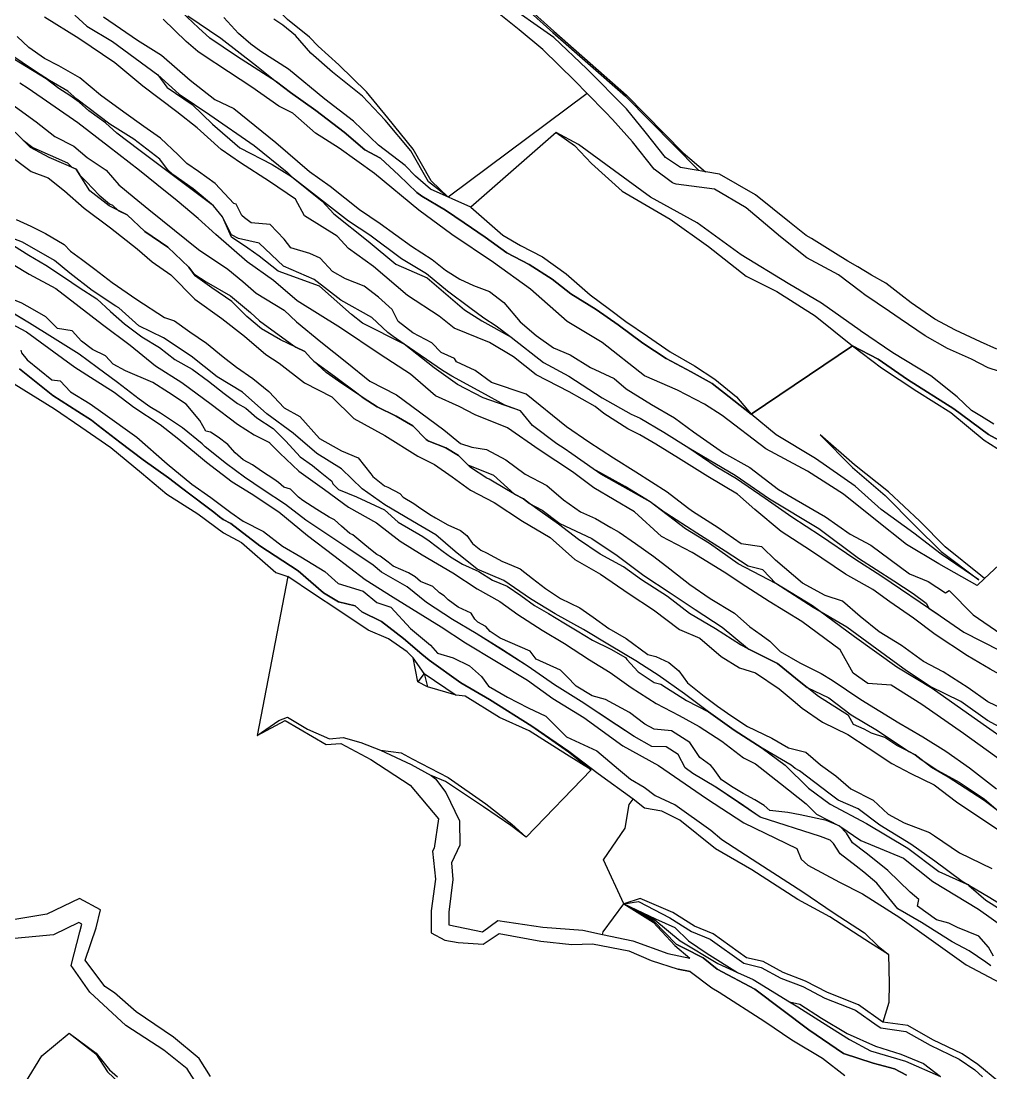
# Model space of a CAD drawing. Extents: x 102606 to 105048, y 81391 to 83586.
# Drawn here: x 103964.3 to 104282.7, y 82025.3 to 82370.6 of the extents above; entities that cross this region are included whole.
import ezdxf

# ---------------------------------------------------------------- set-up
doc = ezdxf.new("R2010")
doc.units = 0

msp = doc.modelspace()

# ---------------------------------------------------------------- linework, layer by layer
at = {"layer": 'BLG$290$FAKT', "color": 32}
for points in [[(103963.839376, 82256.435682, 0), (103974.756712, 82247.648297, 0), (103982.909743, 82242.471372, 0), (103987.459164, 82239.582629, 0), (103989.683358, 82237.867842, 0), (103996.780562, 82232.396111, 0), (104004.367531, 82226.546785, 0), (104012.685278, 82220.639828, 0), (104017.407638, 82217.026412, 0), (104027.569347, 82209.341425, 0), (104029.516894, 82207.873705, 0), (104030.655538, 82207.015594, 0), (104033.209806, 82205.668131, 0), (104042.746286, 82198.347678, 0), (104055.298295, 82190.173714, 0), (104063.649273, 82182.941888, 0), (104068.531135, 82179.955406, 0), (104073.992103, 82178.634905, 0), (104076.218475, 82176.713501, 0), (104082.681149, 82173.445006, 0), (104089.828166, 82167.885775, 0), (104095.879521, 82162.733538, 0), (104098.349997, 82160.800823, 0), (104108.699515, 82153.406662, 0), (104118.126279, 82147.918411, 0), (104131.965991, 82139.145299, 0), (104143.994869, 82130.759675, 0), (104151.488114, 82124.757173, 0), (104130.095483, 82102.69, 0), (104125.10703, 82106.467977, 0), (104116.151331, 82112.619479, 0), (104103.649323, 82120.945291, 0), (104098.980694, 82122.917126, 0), (104100.326726, 82121.860003, 0), (104103.78304, 82117.365353, 0), (104108.298568, 82108.065883, 0), (104108.318444, 82100.02561, 0), (104105.575818, 82094.23326, 0), (104106.079877, 82088.835449, 0), (104104.729201, 82078.074412, 0), (104104.747451, 82073.898506, 0), (104115.854829, 82071.599644, 0), (104120.871789, 82075.360075, 0), (104135.656455, 82073.157253, 0), (104148.693604, 82072.115079, 0), (104155.190519, 82070.764808, 0), (104155.180176, 82070.766958, 0), (104155.436, 82071.619, 0), (104162.217, 82080.807, 0), (104172.084793, 82075.060858, 0), (104179.382373, 82067.547121, 0), (104181.984, 82066.228, 0), (104188.201, 82063.06, 0), (104192.827, 82059.392, 0), (104205.17, 82052.737, 0), (104222.913, 82039.432, 0), (104234.274, 82031.703, 0), (104244.067, 82028.519, 0), (104245.696, 82028.041, 0), (104251.025, 82026.585, 0), (104255.043, 82024.519, 0)], [(103962.068705, 82251.520762, 0), (103975.262545, 82243.359046, 0), (103983.889925, 82237.375479, 0), (103993.737957, 82230.577528, 0), (104003.912168, 82222.28126, 0), (104012.125098, 82215.316943, 0), (104022.360237, 82208.865505, 0), (104030.825442, 82202.644772, 0), (104036.655741, 82199.393415, 0), (104047.919318, 82189.610383, 0), (104051.939141, 82188.232026, 0), (104041.83, 82136.04, 0), (104051.076025, 82141.023706, 0), (104051.076025, 82141.023706, 0), (104064.462477, 82133.101375, 0), (104069.277698, 82133.477311, 0), (104079.185268, 82128.165137, 0), (104092.105979, 82119.790622, 0), (104101.371161, 82108.715369, 0), (104099.917388, 82099.088161, 0), (104099.37743, 82098.12714, 0), (104100.371682, 82088.91035, 0), (104098.968669, 82078.479256, 0), (104098.921216, 82071.318584, 0), (104103.427518, 82068.92107, 0), (104107.856475, 82068.071729, 0), (104116.031536, 82067.563635, 0), (104121.271523, 82071.046971, 0), (104134.932533, 82068.534239, 0), (104145.162971, 82067.488703, 0), (104151.923311, 82067.654822, 0), (104163.833085, 82065.420285, 0), (104171.131139, 82062.251529, 0), (104180.064546, 82059.382834, 0), (104183.934764, 82058.596941, 0), (104180.064546, 82059.382834, 0), (104183.934764, 82058.596941, 0), (104191.074275, 82053.259258, 0), (104193.489324, 82051.824589, 0), (104208.48288, 82042.13457, 0), (104217.319689, 82036.182838, 0), (104227.426692, 82030.130741, 0), (104234.725514, 82024.463733, 0)], [(104151.488114, 82124.757173, 0), (104143.394056, 82129.803468, 0), (104131.120588, 82137.575318, 0), (104121.347158, 82141.980016, 0), (104110.072713, 82148.940791, 0), (104107.172446, 82149.342171, 0), (104097.772816, 82152.00375, 0), (104094.52883, 82153.708365, 0), (104093.035618, 82161.536818, 0), (104091.033435, 82163.501364, 0), (104084.89203, 82167.842336, 0), (104078.250492, 82170.698989, 0), (104068.275327, 82177.357251, 0), (104060.378029, 82182.565035, 0), (104051.939141, 82188.232026, 0)], [(104096.61, 82156.38, 0), (104093.035618, 82161.536818, 0)], [(104096.61, 82156.38, 0), (104094.52883, 82153.708365, 0)], [(104096.61, 82156.38, 0), (104107.172446, 82149.342171, 0)], [(104096.61, 82156.38, 0), (104097.772816, 82152.00375, 0)], [(104041.83, 82136.04, 0), (104048.98, 82141.02, 0), (104051.77, 82142.129, 0), (104058.39, 82138.14, 0), (104065.589, 82135, 0), (104070.041, 82135.417, 0), (104075.898, 82133.787, 0), (104082.355, 82131.202, 0), (104092.404819, 82126.540665, 0), (104098.980694, 82122.917126, 0)], [(104082.355, 82131.202, 0), (104089.144521, 82130.335425, 0), (104092.67272, 82128.403019, 0), (104104.491219, 82122.335132, 0), (104116.870398, 82113.591658, 0), (104125.488694, 82106.920385, 0), (104130.095483, 82102.69, 0)], [(104026.467792, 82024.119473, 0), (104022.753415, 82030.055843, 0), (104014.416243, 82037.046819, 0), (104002.110035, 82045.388367, 0), (103995.031721, 82051.587168, 0), (103991.873039, 82053.631074, 0), (103985.391049, 82062.352515, 0), (103988.978951, 82072.872483, 0), (103990.36288, 82078.78485, 0), (103983.485209, 82082.572292, 0), (103972.824284, 82077.443816, 0), (103959.04222, 82075.099796, 0)], [(104162.217, 82080.807, 0), (104171.846661, 82074.773264, 0), (104178.969486, 82067.086691, 0), (104183.863944, 82062.923743, 0)], [(103984.284359, 82074.140347, 0), (103983.26711, 82074.642597, 0), (103974.994244, 82070.632619, 0), (103959.918, 82069.2, 0)], [(104022.951217, 82020.249734, 0), (104018.86038, 82026.6685, 0), (104011.212447, 82032.80384, 0), (103998.687913, 82040.897563, 0), (103986.883032, 82051.821292, 0), (103980.803, 82060.589, 0), (103983.641, 82071.657, 0), (103984.284359, 82074.140347, 0)], [(104155.190519, 82070.764808, 0), (104165.210816, 82068.682264, 0), (104176.665988, 82064.507535, 0), (104183.863944, 82062.923743, 0)]]:
    msp.add_polyline3d(points, dxfattribs=at)
at = {"layer": 'BLG$300$FAKT', "color": 40}
for points in [[(103964.28, 82262.61, 0), (103964.44, 82261.75, 0), (103966.36, 82259.39, 0), (103974.44, 82252.82, 0), (103977.11, 82252.46, 0), (103980.6, 82248.86, 0), (103986.97, 82244.99, 0), (103991.118255, 82241.992356, 0), (103991.15, 82241.98, 0), (104002.34, 82234.06, 0), (104012.28, 82225.21, 0), (104020.38, 82218.54, 0), (104026.66, 82214.25, 0), (104033.17, 82209.33, 0), (104037.27, 82206.47, 0), (104043.88, 82203.08, 0), (104050.17, 82198.22, 0), (104056.142167, 82194.689378, 0), (104064.013841, 82189.905292, 0), (104068.436049, 82185.968429, 0), (104076.609206, 82183.470997, 0), (104081.141143, 82179.688467, 0), (104085.695086, 82178.228839, 0), (104092.205844, 82171.223721, 0), (104098.699301, 82165.725531, 0), (104101.07, 82163.15, 0), (104106.22, 82161.55, 0), (104111.54, 82158.9, 0), (104115.49, 82155.48, 0), (104117.8, 82152.31, 0), (104123.99, 82148.62, 0), (104130.77, 82145.11, 0), (104136.58, 82142.43, 0), (104143.41, 82135.61, 0), (104153.3, 82130.99, 0), (104160.47, 82125.07, 0), (104164.43, 82121.78, 0), (104168.83, 82119.13, 0), (104172.44, 82116.36, 0), (104178.88, 82113.43, 0), (104178.962, 82113.47, 0), (104190.759, 82104.988, 0), (104194.421387, 82101.91086, 0), (104206.21931, 82094.282598, 0), (104220.986779, 82084.753961, 0), (104230.958834, 82078.008971, 0), (104241.178, 82071.327, 0), (104245.678, 82066.899, 0), (104249.141, 82064.147, 0), (104249.329, 82054.688, 0), (104249.187, 82048.416, 0), (104247.274629, 82041.959621, 0)], [(104255.043, 82024.519, 0), (104251.025, 82026.585, 0), (104245.696, 82028.041, 0), (104244.067, 82028.519, 0), (104234.274, 82031.703, 0), (104222.913, 82039.432, 0), (104205.17, 82052.737, 0), (104192.827, 82059.392, 0), (104188.201, 82063.06, 0), (104181.984, 82066.228, 0), (104179.382373, 82067.547121, 0), (104172.084793, 82075.060858, 0), (104162.217, 82080.807, 0), (104155.567, 82095.259, 0), (104162.682, 82105.637, 0), (104163.994, 82113.468, 0), (104165.234783, 82115.135518, 0), (104153.78258, 82123.479776, 0), (104144.125458, 82130.781502, 0), (104131.965991, 82139.145299, 0), (104118.126279, 82147.918411, 0), (104108.699515, 82153.406662, 0), (104098.349997, 82160.800823, 0), (104095.879521, 82162.733538, 0), (104089.828166, 82167.885775, 0), (104082.681149, 82173.445006, 0), (104076.218475, 82176.713501, 0), (104073.992103, 82178.634905, 0), (104068.531135, 82179.955406, 0), (104063.649273, 82182.941888, 0), (104055.298295, 82190.173714, 0), (104042.746286, 82198.347678, 0), (104033.209806, 82205.668131, 0), (104030.679723, 82206.997367, 0), (104029.516894, 82207.873705, 0), (104027.569347, 82209.341425, 0), (104019.7345, 82215.245962, 0), (104017.407638, 82217.026412, 0), (104012.685278, 82220.639828, 0), (104004.367531, 82226.546785, 0), (103996.780562, 82232.396111, 0), (103989.683358, 82237.867842, 0), (103987.459164, 82239.582629, 0), (103982.909743, 82242.471372, 0), (103974.756712, 82247.648297, 0), (103963.839376, 82256.435682, 0)], [(104249.141, 82064.147, 0), (104243.220463, 82067.944177, 0), (104229.792956, 82076.532589, 0), (104219.313989, 82082.222029, 0), (104204.173898, 82091.93925, 0), (104192.252621, 82098.906891, 0), (104180.580077, 82108.226553, 0), (104174.640773, 82111.178078, 0), (104168.98242, 82112.254488, 0), (104165.234783, 82115.135518, 0)], [(104285.363274, 82022.399836, 0), (104278.43207, 82028.038437, 0), (104273.29109, 82031.536589, 0), (104263.652502, 82036.151428, 0), (104255.470317, 82040.854607, 0), (104247.274629, 82041.959621, 0), (104239.223395, 82047.63906, 0), (104229.070993, 82051.692932, 0), (104221.813841, 82055.454194, 0), (104214.559787, 82058.255264, 0), (104207.984674, 82061.824553, 0), (104202.429369, 82063.130935, 0), (104191.482844, 82070.929136, 0), (104185.368243, 82073.457648, 0), (104178.30212, 82077.94563, 0), (104167.52218, 82082.548566, 0), (104162.217, 82080.807, 0), (104172.597924, 82075.868588, 0), (104178.949603, 82073.058847, 0), (104183.412241, 82068.615261, 0), (104189.570007, 82064.538263, 0), (104199.469864, 82058.31094, 0), (104204.693, 82055.91, 0), (104216.632248, 82048.593869, 0), (104219.981625, 82047.816831, 0), (104227.119686, 82043.260557, 0), (104235.479685, 82038.235398, 0), (104244.77924, 82034.043425, 0), (104253.159058, 82031.436223, 0), (104260.619141, 82028.368926, 0), (104266.201, 82024.082, 0)], [(104162.217, 82080.807, 0), (104166.977, 82081.53, 0), (104177.306, 82076.209, 0), (104184.443, 82071.676, 0), (104190.508, 82069.168, 0), (104201.589, 82061.274, 0), (104207.266, 82059.939, 0), (104213.719, 82056.436, 0), (104220.991, 82053.628, 0), (104228.238, 82049.872, 0), (104238.263, 82045.869, 0), (104245.399138, 82040.835081, 0)], [(104162.217, 82080.807, 0), (104172.344653, 82075.531808, 0), (104180.677, 82068.641, 0), (104193.1, 82061.239, 0), (104199.469864, 82058.31094, 0), (104204.693, 82055.91, 0), (104216.632248, 82048.593869, 0), (104219.291, 82047.02, 0), (104227.399, 82041.839, 0), (104236.331, 82036.268, 0), (104243.223, 82032.514, 0), (104254.682, 82029.143, 0), (104266.201, 82024.082, 0)], [(104245.399138, 82040.835081, 0), (104246.522, 82040.043, 0), (104254.814, 82038.925, 0), (104262.721, 82034.38, 0), (104272.291, 82029.798, 0), (104277.42, 82026.308, 0), (104279.995073, 82023.96836, 0)], [(103965.738, 82022.132, 0), (103971.115, 82030.926, 0), (103980.059, 82038.328, 0), (103988.924743, 82031.733472, 0), (103993.382736, 82026.303624, 0), (103995.990141, 82024.051243, 0)], [(103980.059, 82038.328, 0), (103988.811889, 82031.61508, 0), (103992.727502, 82025.664602, 0), (104000.246841, 82018.559805, 0), (104001.997035, 82016.89294, 0), (104007.859721, 82010.854281, 0), (104015.037765, 82001.93681, 0), (104017.17672, 81998.991059, 0), (104024.21152, 81992.717005, 0), (104035.243117, 81986.772047, 0), (104041.440683, 81981.220542, 0), (104048.214142, 81975.152691, 0), (104054.537, 81967.621, 0), (104060.194, 81968.041, 0), (104065.168, 81969.821, 0), (104072.306, 81973.282, 0), (104076.122413, 81975.000381, 0), (104076.453673, 81975.118943, 0)]]:
    msp.add_polyline3d(points, dxfattribs=at)
at = {"layer": 'BLG$310$FAKT', "color": 3}
for points in [[(104282.736285, 82060.446752, 0), (104281.006349, 82061.649892, 0), (104275.58129, 82065.422926, 0), (104269.967334, 82068.333122, 0), (104259.925044, 82074.713357, 0), (104252.13835, 82079.174317, 0), (104245.308554, 82087.622014, 0), (104240.987364, 82091.157207, 0), (104238.474005, 82093.205066, 0), (104233.263082, 82097.23369, 0), (104231.009407, 82100.666747, 0), (104229.976189, 82101.739084, 0), (104226.773908, 82102.857123, 0), (104206.937421, 82109.255974, 0), (104192.385733, 82119.061577, 0), (104184.909518, 82123.603519, 0), (104182.339773, 82125.421405, 0), (104180.0487, 82129.841882, 0), (104176.063687, 82132.364985, 0), (104171.39566, 82132.4172, 0), (104165.553856, 82135.737747, 0), (104148.212539, 82147.208384, 0), (104139.44156, 82152.685764, 0), (104130.803141, 82158.702219, 0), (104113.768935, 82169.546583, 0), (104105.93834, 82174.181138, 0), (104097.425661, 82179.706552, 0), (104091.028391, 82184.913491, 0), (104082.613486, 82189.720717, 0), (104079.869854, 82191.996635, 0), (104071.591567, 82197.547934, 0), (104065.399663, 82201.776345, 0), (104057.817634, 82206.750725, 0), (104051.185953, 82211.875478, 0), (104043.784169, 82216.734448, 0), (104037.645309, 82220.833597, 0), (104031.805474, 82225.265105, 0), (104024.74824, 82230.866306, 0), (104023.740219, 82231.852881, 0), (104017.301068, 82237.03648, 0), (104010.083246, 82241.936408, 0), (104006.629511, 82244.019008, 0), (104003.094281, 82246.509562, 0), (103995.963059, 82251.912696, 0), (103989.351836, 82256.881386, 0), (103983.37573, 82261.298729, 0), (103974.591518, 82266.683807, 0), (103967.125804, 82271.443927, 0), (103952.234065, 82280.45882, 0)], [(103950.180689, 82276.984584, 0), (103966.092872, 82268.591568, 0), (103977.9473, 82259.934182, 0), (103981.917296, 82257.037307, 0), (103988.304766, 82252.924807, 0), (103994.897124, 82248.756448, 0), (104001.341197, 82243.872172, 0), (104010.03093, 82238.157568, 0), (104016.164504, 82233.370825, 0), (104025.200131, 82225.828714, 0), (104033.654492, 82219.334286, 0), (104039.819991, 82215.539296, 0), (104048.889675, 82209.493508, 0), (104058.362928, 82201.77195, 0), (104067.005253, 82195.173152, 0), (104077.281174, 82187.327031, 0), (104086.451933, 82181.527521, 0), (104102.258008, 82171.694798, 0), (104110.225533, 82166.453005, 0), (104130.607544, 82154.191831, 0), (104138.85235, 82148.184103, 0), (104149.039906, 82141.955597, 0), (104161.844678, 82132.681113, 0), (104173.549644, 82126.204964, 0), (104189.379761, 82115.413983, 0), (104201.627944, 82107.423455, 0), (104218.979647, 82098.976556, 0), (104220.37857, 82095.50984, 0), (104222.612382, 82093.485201, 0), (104232.975861, 82087.960867, 0), (104240.526018, 82084.119915, 0), (104252.829693, 82076.327249, 0), (104262.312005, 82069.509522, 0), (104274.602005, 82060.819522, 0), (104285.732885, 82054.869185, 0)]]:
    msp.add_polyline3d(points, dxfattribs=at)
at = {"layer": 'BLG$320$FAKT', "color": 5}
for points in [[(104283.554, 82063.676, 0), (104281.937, 82066.611, 0), (104278.707, 82070.202, 0), (104271.792, 82072.995, 0), (104268.851, 82074.428, 0), (104264.84, 82075.603, 0), (104258.591063, 82080.084734, 0), (104259.081383, 82082.247594, 0), (104256.250302, 82084.668016, 0), (104248.876815, 82091.69551, 0), (104244.346223, 82095.339645, 0), (104241.754363, 82097.417887, 0), (104237.247063, 82100.825388, 0), (104235.344992, 82103.970952, 0), (104233.135865, 82106.301956, 0), (104228.728808, 82108.160451, 0), (104220.075111, 82109.991402, 0), (104216.053002, 82110.816857, 0), (104210.145, 82111.45, 0), (104208.285, 82113.088, 0), (104205.186, 82114.904, 0), (104201.435, 82117.052, 0), (104198.146, 82119.014, 0), (104194.313, 82121.557, 0), (104191.483, 82125.296, 0), (104190.798, 82126.261, 0), (104187.173, 82128.806, 0), (104183.853625, 82133.729431, 0), (104177.871097, 82137.578565, 0), (104172.208026, 82138.122169, 0), (104169.129, 82139.84, 0), (104164.052, 82143.61, 0), (104156.170021, 82147.868609, 0), (104151.772, 82149.051, 0), (104146.527, 82152.222, 0), (104143.53, 82155.453, 0), (104141.415, 82157.563, 0), (104133.438, 82161.16, 0), (104131.449, 82163.795, 0), (104121.635, 82168.001, 0), (104118.346, 82170.164, 0), (104116.854, 82171.849, 0), (104114.279, 82173.248, 0), (104113.302, 82174.219, 0), (104112.087, 82176.198, 0), (104107.837, 82178.204, 0), (104104.492, 82180.639, 0), (104103.202, 82181.901, 0), (104101.657, 82182.859, 0), (104099.545, 82184.986, 0), (104095.421, 82186.652, 0), (104093.65, 82188.107, 0), (104091.532, 82189.522, 0), (104086.439, 82191.616, 0), (104084.839, 82192.933, 0), (104082.226, 82194.912, 0), (104081.143, 82195.496, 0), (104079.568, 82196.723, 0), (104077.194, 82198.71, 0), (104073.191, 82201.994, 0), (104072.267, 82202.431, 0), (104069.549, 82204.75, 0), (104067.188, 82206.828, 0), (104065.482, 82207.711, 0), (104061.406, 82210.248, 0), (104056.8, 82213.245, 0), (104055.352, 82214.274, 0), (104052.814, 82216.965, 0), (104050.556, 82217.576, 0), (104048.866, 82219.092, 0), (104047.254, 82220.215, 0), (104043.617, 82222.594, 0), (104040.282, 82224.907, 0), (104037.237, 82226.527, 0), (104034.579, 82228.824, 0), (104032.214, 82231.633, 0), (104029.036, 82234.022, 0), (104026.465, 82235.666, 0), (104024.957, 82236.011, 0), (104023.044213, 82239.474028, 0), (104018.512502, 82244.889795, 0), (104012.688322, 82248.641726, 0), (104007.591264, 82251.953284, 0), (103998.588, 82255.77, 0), (103994.601, 82257.958, 0), (103992.006, 82260.69, 0), (103987.75, 82262.795, 0), (103984.198, 82265.559, 0), (103981.127, 82268.936, 0), (103976.264, 82269.635, 0), (103972.498, 82273.541, 0), (103968.122, 82276.043, 0), (103964.603, 82278.043, 0), (103960.272, 82279.712, 0)], [(104282.736285, 82060.446752, 0), (104281.006349, 82061.649892, 0), (104275.58129, 82065.422926, 0), (104269.967334, 82068.333122, 0), (104259.925044, 82074.713357, 0), (104252.13835, 82079.174317, 0), (104245.308554, 82087.622014, 0), (104240.987364, 82091.157207, 0), (104238.474005, 82093.205066, 0), (104233.263082, 82097.23369, 0), (104231.009407, 82100.666747, 0), (104229.976189, 82101.739084, 0), (104226.773908, 82102.857123, 0), (104206.937421, 82109.255974, 0), (104200.151046, 82114.004977, 0), (104192.385733, 82119.061577, 0), (104184.909518, 82123.603519, 0), (104182.339773, 82125.421405, 0), (104180.0487, 82129.841882, 0), (104176.063687, 82132.364985, 0), (104171.39566, 82132.4172, 0), (104165.553856, 82135.737747, 0), (104157.025995, 82141.355204, 0), (104148.212539, 82147.208384, 0), (104139.44156, 82152.685764, 0), (104130.803141, 82158.702219, 0), (104122.048328, 82164.392344, 0), (104113.768935, 82169.546583, 0), (104105.93834, 82174.181138, 0), (104097.425661, 82179.706552, 0), (104091.028391, 82184.913491, 0), (104082.613486, 82189.720717, 0), (104079.869854, 82191.996635, 0), (104071.591567, 82197.547934, 0), (104065.399663, 82201.776345, 0), (104057.817634, 82206.750725, 0), (104051.185953, 82211.875478, 0), (104043.784169, 82216.734448, 0), (104037.645309, 82220.833597, 0), (104031.805474, 82225.265105, 0), (104024.74824, 82230.866306, 0), (104023.740219, 82231.852881, 0), (104017.301068, 82237.03648, 0), (104010.083246, 82241.936408, 0), (104006.629511, 82244.019008, 0), (104003.094281, 82246.509562, 0), (103995.963059, 82251.912696, 0), (103989.351836, 82256.881386, 0), (103983.37573, 82261.298729, 0), (103974.591518, 82266.683807, 0), (103967.125804, 82271.443927, 0), (103958.834706, 82276.315273, 0)]]:
    msp.add_polyline3d(points, dxfattribs=at)
at = {"layer": 'BLG$330$FAKT', "color": 6}
for points in [[(103961.878, 82296.991, 0), (103966.912, 82293.787, 0), (103972.414, 82290.469, 0), (103978.572, 82286.427, 0), (103983.383, 82283.132, 0), (103989.15, 82279.396, 0), (103993.664, 82275.243, 0), (103998.33, 82271.176, 0), (104003.943, 82266.989, 0), (104009.759, 82263.455, 0), (104014.85, 82259.505, 0), (104020.513, 82256.322, 0), (104025.835, 82252.387, 0), (104030.964, 82248.398, 0), (104035.395, 82245.049, 0), (104038.12, 82243.494, 0), (104041.669, 82240.311, 0), (104047.132, 82236.868, 0), (104051.203, 82232.711, 0), (104055.897, 82227.543, 0), (104060.036, 82224.676, 0), (104062.542, 82222.675, 0), (104066.336, 82219.595, 0), (104066.653, 82218.732, 0), (104068.558, 82216.862, 0), (104074.409, 82214.442, 0), (104083.608, 82210.105, 0), (104088.161, 82206.083, 0), (104096.17, 82201.413, 0), (104098.286, 82199.928, 0), (104102.938, 82196.441, 0), (104105.261, 82194.779, 0), (104109.263, 82192.27, 0), (104114.601, 82189.884, 0), (104119.084, 82187.021, 0), (104123.931, 82185.048, 0), (104128.394, 82182.018, 0), (104132.905, 82178.722, 0), (104137.466, 82176.083, 0), (104142.457, 82173.105, 0), (104146.908, 82170.459, 0), (104151.916, 82167.35, 0), (104157.956, 82164.458, 0), (104162.778, 82161.641, 0), (104163.177, 82161.001, 0), (104166.916, 82156.966, 0), (104172.115, 82153.424, 0), (104174.33672, 82152.914072, 0), (104176.214363, 82151.725647, 0), (104182.776519, 82147.572231, 0), (104190.030151, 82143.853965, 0), (104198.445774, 82137.824566, 0), (104207.576186, 82131.923624, 0), (104215.142787, 82126.330376, 0), (104222.8643, 82118.776525, 0), (104229.898, 82113.55, 0), (104241.871547, 82107.201411, 0), (104255.422244, 82099.089711, 0), (104265.613, 82091.393, 0), (104274.561668, 82087.397775, 0), (104275.204, 82087.111, 0), (104275.505463, 82086.844009, 0), (104281.002, 82081.976, 0), (104289.592, 82076.6, 0)], [(103961.727712, 82290.693097, 0), (103966.962415, 82287.491406, 0), (103975.694902, 82282.825346, 0), (103983.43929, 82276.930409, 0), (103991.048844, 82271.000653, 0), (104000.14112, 82264.21098, 0), (104008.495311, 82257.468302, 0), (104017.065423, 82251.91432, 0), (104026.756098, 82244.847825, 0), (104035.355006, 82238.23841, 0), (104040.793199, 82234.821181, 0), (104045.628434, 82232.346259, 0), (104045.833653, 82232.219427, 0), (104046.015885, 82232.061335, 0), (104049.219691, 82228.794847, 0), (104055.468611, 82222.804781, 0), (104063.952791, 82216.868135, 0), (104071.818122, 82210.977816, 0), (104080.996791, 82205.907265, 0), (104088.788187, 82199.816504, 0), (104095.949554, 82195.367327, 0), (104106.072859, 82189.468243, 0), (104114.051715, 82184.21095, 0), (104121.450599, 82180.011665, 0), (104127.448322, 82175.792535, 0), (104135.406868, 82170.641952, 0), (104142.765963, 82166.222093, 0), (104150.920034, 82160.889122, 0), (104157.679794, 82156.739765, 0), (104164.582664, 82151.882005, 0), (104172.771364, 82146.59712, 0), (104180.317332, 82142.642766, 0), (104186.976122, 82138.984368, 0), (104194.381371, 82134.183975, 0), (104201.501038, 82128.712342, 0), (104205.395035, 82126.771809, 0), (104213.667976, 82120.270339, 0), (104222.036289, 82113.611824, 0), (104225.487621, 82110.234689, 0), (104233.135865, 82106.301956, 0), (104240.036299, 82101.583947, 0), (104253.965287, 82095.748364, 0), (104263.683796, 82088.175712, 0), (104278.636512, 82079.052223, 0), (104286.971984, 82073.096325, 0)]]:
    msp.add_polyline3d(points, dxfattribs=at)
at = {"layer": 'BLG$340$FAKT', "color": 32}
for points in [[(103962.756, 82305.504, 0), (103967.504, 82303.291, 0), (103972.336, 82300.861, 0), (103978.512, 82297.294, 0), (103980.573, 82295.124, 0), (103984.182, 82292.403, 0), (103988.565, 82289.124, 0), (103994.214, 82284.756, 0), (104002.299, 82279.173, 0), (104011.371, 82273.276, 0), (104014.68, 82272.238, 0), (104019.762, 82268.604, 0), (104025.199, 82264.854, 0), (104030.719, 82260.382, 0), (104035.065, 82257.023, 0), (104040.406, 82253.226, 0), (104045.665, 82248.954, 0), (104050.667, 82243.686, 0), (104055.803, 82240.783, 0), (104062.289, 82233.62, 0), (104069.504, 82229.524, 0), (104074.987, 82227.215, 0), (104079.172, 82221.996, 0), (104079.821, 82221.084, 0), (104083.667, 82218.038, 0), (104084.751, 82217.578, 0), (104088.678, 82215.478, 0), (104089.742, 82214.309, 0), (104093.246, 82212.231, 0), (104094.785, 82211.094, 0), (104098.564, 82208.593, 0), (104100.328, 82207.529, 0), (104104.431, 82205.281, 0), (104108.606, 82203.324, 0), (104110.702, 82201.724, 0), (104112.484, 82199.128, 0), (104115.212, 82196.924, 0), (104117.161, 82195.987, 0), (104122.379, 82193.156, 0), (104123.294, 82192.811, 0), (104128.176, 82190.753, 0), (104132.188, 82187.606, 0), (104136.506, 82184.362, 0), (104141.454, 82181.04, 0), (104147.719, 82177.931, 0), (104152.167, 82174.868, 0), (104157.259, 82171.188, 0), (104162.938, 82167.868, 0), (104170.03, 82162.659, 0), (104172.75, 82161.956, 0), (104177.003, 82160.053, 0), (104180.302, 82157.342, 0), (104183.078, 82153.363, 0), (104188.608, 82149.004, 0), (104192.901, 82145.652, 0), (104197.31, 82142.655, 0), (104202.773, 82138.997, 0), (104210.777, 82135.168, 0), (104216.239, 82132.006, 0), (104221.931, 82130.651, 0), (104226.757, 82126.385, 0), (104231.787, 82122.852, 0), (104236.69, 82118.574, 0), (104244.099, 82114.857, 0), (104248.988, 82110.282, 0), (104254.27, 82107.425, 0), (104262.55, 82104.276, 0), (104264.229, 82103.077, 0), (104272.394, 82097.571, 0), (104283.042, 82092.45, 0)], [(104292.380057, 82076.486841, 0), (104282.392272, 82082.803211, 0), (104273.252717, 82088.165796, 0), (104264.2657, 82094.812629, 0), (104256.402107, 82100.378103, 0), (104246.240234, 82106.599689, 0), (104239.165875, 82111.957644, 0), (104232.612513, 82114.871184, 0), (104229.916828, 82116.800457, 0), (104219.867392, 82124.444961, 0), (104218.429492, 82125.279251, 0), (104217.1353, 82126.313259, 0), (104207.576186, 82131.923624, 0), (104198.445774, 82137.824566, 0), (104190.030151, 82143.853965, 0), (104182.168702, 82149.773586, 0), (104173.484349, 82155.870831, 0), (104166.835238, 82160.119271, 0), (104166.667377, 82160.261732, 0), (104157.493448, 82165.731689, 0), (104148.909814, 82170.850324, 0), (104139.669121, 82175.981601, 0), (104131.514731, 82180.931531, 0), (104122.816472, 82186.974371, 0), (104114.027196, 82190.706749, 0), (104106.871619, 82196.498859, 0), (104100.452685, 82201.946637, 0), (104092.867048, 82206.381087, 0), (104083.706091, 82211.808082, 0), (104076.304609, 82217.07517, 0), (104069.464963, 82223.618054, 0), (104061.448337, 82228.646473, 0), (104053.701508, 82235.310806, 0), (104044.955055, 82241.635716, 0), (104037.004981, 82248.82946, 0), (104028.72995, 82253.77225, 0), (104020.12809, 82260.585949, 0), (104011.038963, 82266.575363, 0), (104002.994797, 82270.585239, 0), (103996.397778, 82276.436448, 0), (103995.432836, 82277.017592, 0), (103987.688344, 82282.112892, 0), (103980.363035, 82287.86132, 0), (103975.319163, 82292.023679, 0), (103964.815272, 82298.03513, 0), (103953.895783, 82302.227543, 0)]]:
    msp.add_polyline3d(points, dxfattribs=at)
at = {"layer": 'BLG$350$FAKT', "color": 40}
for points in [[(104286.153, 82110.421, 0), (104280.544, 82114.723, 0), (104274.299, 82118.75, 0), (104268.734, 82122.359, 0), (104263.157, 82125.522, 0), (104259.837246, 82128.144969, 0), (104257.859, 82129.708, 0), (104255.782889, 82130.772234, 0), (104251.792, 82132.818, 0), (104247.838, 82135.38, 0), (104243.524, 82136.887, 0), (104241.07, 82138.139, 0), (104237.552, 82139.724, 0), (104235.986, 82142.663, 0), (104226.132, 82148.835, 0), (104222.34064, 82151.83682, 0), (104220.336, 82153.424, 0), (104212.616, 82159.761, 0), (104203.275278, 82164.424016, 0), (104200.535, 82165.792, 0), (104192.322, 82171.112, 0), (104183.812, 82176.135, 0), (104176.592, 82181.656, 0), (104168.033, 82187.14, 0), (104162.057, 82191.452, 0), (104154.481, 82195.616, 0), (104147.358, 82200.427, 0), (104140.71, 82205.436, 0), (104134.736, 82209.72, 0), (104131.22815, 82212.274975, 0), (104129.214, 82213.742, 0), (104126.359824, 82215.345888, 0), (104123.701, 82216.84, 0), (104117.945, 82220.198, 0), (104117.184, 82220.585, 0), (104111.888, 82224.068, 0), (104110.969695, 82224.978903, 0), (104107.918, 82228.006, 0), (104103.766, 82230.458, 0), (104098.227584, 82232.697827, 0), (104097.698, 82232.912, 0), (104097.311503, 82233.283423, 0), (104092.895, 82237.721, 0), (104087.484, 82240.894, 0), (104081.279, 82244.021, 0), (104076.659094, 82246.955862, 0), (104075.419, 82247.758, 0), (104069.663, 82251.598, 0), (104064.477, 82255.226, 0), (104060.485409, 82258.99601, 0), (104059.379, 82260.041, 0), (104057.521, 82262.082, 0), (104054.509552, 82263.533075, 0), (104049.448, 82265.972, 0), (104043.276, 82269.566, 0), (104038.454, 82273.627, 0), (104033.527, 82278.6, 0), (104026.902, 82283.062, 0), (104021.591, 82286.891, 0), (104021.428, 82287.013, 0), (104019.445, 82289.847, 0), (104012.469, 82296.353, 0), (104004.951, 82301.499, 0), (103999.182, 82306.985, 0), (103993.199, 82309.973, 0), (103986.849, 82314.863, 0), (103982.383, 82322.031, 0), (103973.519, 82325.855, 0), (103967.42, 82329.074, 0), (103962.347, 82334.176, 0)], [(103959.644243, 82327.283211, 0), (103967.667162, 82321.246702, 0), (103973.262778, 82319.138121, 0), (103978.547672, 82314.837625, 0), (103985.022744, 82309.166601, 0), (103993.698824, 82302.698491, 0), (104002.478743, 82295.8323, 0), (104007.35597, 82291.611905, 0), (104013.4743, 82287.335293, 0), (104021.325679, 82279.272742, 0), (104030.277371, 82272.934783, 0), (104037.670913, 82267.147473, 0), (104044.653181, 82261.139905, 0), (104049.02897, 82258.330172, 0), (104057.365114, 82251.845847, 0), (104066.355595, 82247.258929, 0), (104073.538859, 82240.120862, 0), (104083.728326, 82234.547511, 0), (104094.530525, 82227.782075, 0), (104100.079953, 82225.017484, 0), (104105.836694, 82220.997708, 0), (104111.858685, 82216.666487, 0), (104119.686376, 82212.589483, 0), (104128.911054, 82206.448778, 0), (104138.073554, 82201.077868, 0), (104146.131199, 82193.84447, 0), (104154.535333, 82188.991448, 0), (104163.934378, 82182.593643, 0), (104171.917832, 82177.278392, 0), (104180.50793, 82170.833868, 0), (104187.130517, 82168.005757, 0), (104194.161701, 82161.976832, 0), (104200.212345, 82158.258923, 0), (104205.478357, 82156.686497, 0), (104213.253237, 82151.443872, 0), (104217.806187, 82147.507135, 0), (104220.745678, 82145.096958, 0), (104227.425156, 82140.397365, 0), (104235.775341, 82136.360131, 0), (104242.366461, 82131.998889, 0), (104250.230917, 82126.878462, 0), (104256.429278, 82123.621752, 0), (104264.072494, 82119.881542, 0), (104271.416355, 82114.295134, 0), (104280.033884, 82108.492988, 0), (104286.523247, 82104.196266, 0)]]:
    msp.add_polyline3d(points, dxfattribs=at)
at = {"layer": 'BLG$360$FAKT', "color": 3}
for points in [[(103961.266, 82343.328, 0), (103969.274, 82337.58, 0), (103975.375, 82332.743, 0), (103981.597, 82329.505, 0), (103986.072, 82325.837, 0), (103992.236, 82321.709, 0), (103996.416, 82316.877, 0), (104001.441, 82312.66, 0), (104006.28, 82308.724, 0), (104010.719, 82305.185, 0), (104022.598, 82295.652, 0), (104032.179, 82289.163, 0), (104037.17, 82285.118, 0), (104041.543, 82281.237, 0), (104050.676, 82275.718, 0), (104054.796, 82271.915, 0), (104062.698253, 82265.302436, 0), (104071.227, 82258.574, 0), (104078.806, 82252.433, 0), (104087.552, 82247.953, 0), (104103.103, 82236.368, 0), (104108.585, 82231.884, 0), (104112.35, 82230.678, 0), (104117.155, 82230.011, 0), (104123.483, 82226.575, 0), (104129.855, 82221.906, 0), (104136.968, 82218.09, 0), (104142.427, 82213.465, 0), (104148.026, 82209.505, 0), (104152.953, 82207.312, 0), (104157.907217, 82204.377262, 0), (104160.633, 82202.826, 0), (104166.036, 82199.068, 0), (104172.006, 82194.816, 0), (104177.254, 82190.777, 0), (104183.848, 82185.629, 0), (104190.562, 82181.097, 0), (104198.498, 82176.2, 0), (104203.544, 82171.713, 0), (104207.247, 82169.111, 0), (104210.157, 82167.029, 0), (104213.524, 82163.673, 0), (104219.958, 82159.952, 0), (104227.018419, 82156.401571, 0), (104230.596, 82154.208, 0), (104239.967, 82147.861, 0), (104252.532, 82140.217, 0), (104255.897, 82138.286, 0), (104260.411, 82135.581, 0), (104267.943, 82130.96, 0), (104275.688, 82125.474, 0), (104284.512653, 82118.607444, 0)], [(103962.347, 82334.176, 0), (103964.982679, 82331.525254, 0), (103968.224121, 82329.059526, 0), (103979.547022, 82324.067468, 0), (103981.013404, 82322.621855, 0), (103982.383, 82322.031, 0), (103983.609371, 82320.062655, 0), (103985.815069, 82317.888198, 0), (103989.986063, 82313.450348, 0), (103993.345459, 82310.597808, 0), (103994.325, 82310.223, 0), (103996.194267, 82308.477119, 0), (103999.182, 82306.985, 0), (104004.951, 82301.499, 0), (104012.469, 82296.353, 0), (104019.445, 82289.847, 0), (104021.023361, 82287.591288, 0), (104025.078533, 82284.977429, 0), (104033.080618, 82280.429343, 0), (104039.601233, 82274.976699, 0), (104042.55081, 82272.234929, 0), (104052.68103, 82264.924891, 0), (104054.509552, 82263.533075, 0), (104057.521, 82262.082, 0), (104059.379, 82260.041, 0), (104060.485409, 82258.99601, 0), (104067.250934, 82254.043048, 0), (104075.037906, 82248.203572, 0), (104076.659094, 82246.955862, 0), (104081.279, 82244.021, 0), (104087.484, 82240.894, 0), (104092.895, 82237.721, 0), (104097.311503, 82233.283423, 0), (104098.227584, 82232.697827, 0), (104103.766, 82230.458, 0), (104107.918, 82228.006, 0), (104110.969695, 82224.978903, 0), (104119.420732, 82221.550595, 0), (104126.359824, 82215.345888, 0), (104129.214, 82213.742, 0), (104131.22815, 82212.274975, 0), (104135.399188, 82210.054777, 0), (104141.198086, 82205.685989, 0), (104151.71062, 82200.745237, 0), (104159.969226, 82195.198321, 0), (104168.721564, 82188.636065, 0), (104177.457071, 82182.951668, 0), (104185.64046, 82177.483062, 0), (104194.468318, 82171.610943, 0), (104202.841577, 82164.771184, 0), (104203.275278, 82164.424016, 0), (104212.616, 82159.761, 0), (104220.336, 82153.424, 0), (104222.34064, 82151.83682, 0), (104229.455507, 82148.455221, 0), (104236.888728, 82142.834957, 0), (104245.517203, 82137.659065, 0), (104255.782889, 82130.772234, 0), (104257.859, 82129.708, 0), (104259.837246, 82128.144969, 0), (104264.01639, 82125.441213, 0), (104265.308373, 82124.560865, 0), (104272.264019, 82120.726457, 0), (104280.520544, 82115.298557, 0), (104285.217305, 82111.226099, 0)]]:
    msp.add_polyline3d(points, dxfattribs=at)
at = {"layer": 'BLG$370$FAKT', "color": 5}
for points in [[(104291.594195, 82131.676014, 0), (104277.195034, 82141.80895, 0), (104263.457922, 82151.494253, 0), (104251.836345, 82158.489335, 0), (104237.941761, 82168.411854, 0), (104224.119752, 82178.620578, 0), (104212.1, 82185.93, 0), (104199.75, 82192.42, 0), (104190.38, 82199.13, 0), (104182.5, 82203.95, 0), (104170.87, 82212.79, 0), (104154.7, 82221.88, 0), (104152.148454, 82223.612202, 0), (104145.179143, 82228.560982, 0), (104142.636946, 82230.335817, 0), (104140.192188, 82231.76884, 0), (104132.226214, 82237.806368, 0), (104128.244161, 82242.705979, 0), (104116.01, 82246.91, 0), (104107.58, 82251.29, 0), (104099.92, 82256.78, 0), (104090.08, 82264.59, 0), (104076.44, 82271.42, 0), (104072.81, 82274.27, 0), (104062.25, 82283.58, 0), (104048.73, 82288.53, 0), (104042.44, 82293.4, 0), (104038.74936, 82296.06176, 0), (104033.350247, 82299.622218, 0), (104030.474823, 82306.401558, 0), (104027.54, 82309.91, 0), (104002.984568, 82328.35497, 0), (103995.74, 82333.86, 0), (103992.01, 82337.19, 0), (103986.54, 82341.19, 0), (103983.39, 82343.96, 0), (103980.36, 82346.19, 0), (103976.73, 82348.45, 0), (103972.54, 82351.63, 0), (103959.648498, 82359.575141, 0)], [(104286.667378, 82127.446675, 0), (104273.668044, 82136.777688, 0), (104260.014958, 82146.297731, 0), (104249.92928, 82152.640595, 0), (104242.314226, 82153.166798, 0), (104237.481401, 82156.565145, 0), (104233.18367, 82164.213312, 0), (104220.642603, 82173.487291, 0), (104209.952213, 82180.100837, 0), (104202.277826, 82185.014276, 0), (104195.155657, 82189.704876, 0), (104184.593442, 82196.183035, 0), (104174.518978, 82201.392269, 0), (104165.731791, 82209.515893, 0), (104152.332338, 82217.349536, 0), (104145.374029, 82222.646977, 0), (104134.356919, 82229.817926, 0), (104124.054667, 82237.101824, 0), (104113.442738, 82241.323466, 0), (104108.136738, 82244.064081, 0), (104100.422086, 82247.55119, 0), (104092.202344, 82254.715095, 0), (104082.157052, 82261.138973, 0), (104069.218044, 82269.880624, 0), (104054.995696, 82278.81196, 0), (104047.170203, 82285.421055, 0), (104038.514705, 82291.612803, 0), (104028.241529, 82300.586841, 0), (104022.4179, 82305.748922, 0), (104015.521665, 82311.598138, 0), (104008.904639, 82316.913633, 0), (104003.23608, 82321.580217, 0), (103993.061927, 82329.385731, 0), (103982.912993, 82337.251406, 0), (103966.631593, 82348.503265, 0), (103963.890256, 82350.203572, 0)]]:
    msp.add_polyline3d(points, dxfattribs=at)
at = {"layer": 'BLG$380$FAKT', "color": 6}
for points in [[(104288.784, 82143.772, 0), (104281.751, 82147.125, 0), (104275.267, 82151.707, 0), (104267.066, 82156.947, 0), (104260.535, 82160.349, 0), (104253.403, 82165.586, 0), (104245.981, 82170.126, 0), (104239.78, 82175.132, 0), (104234.003, 82180.206, 0), (104228.344, 82182.051, 0), (104220.849, 82186.045, 0), (104211.958, 82193.683, 0), (104207.503, 82198.061, 0), (104200.673, 82199.038, 0), (104193.162, 82204.2, 0), (104184.697, 82209.565, 0), (104183.08, 82210.818, 0), (104176.421, 82216.01, 0), (104166.115, 82222.529, 0), (104158.764, 82227.166, 0), (104150.677, 82232.32, 0), (104143.359682, 82237.362775, 0), (104130.183244, 82248.104994, 0), (104118.743, 82251.978, 0), (104113.402, 82255.902, 0), (104107.222, 82258.737, 0), (104106.583, 82259.825, 0), (104102.26, 82261.856, 0), (104099.147, 82264.978, 0), (104092.944, 82268.255, 0), (104088.158, 82271.996, 0), (104086.178, 82275.889, 0), (104081.717, 82280.026, 0), (104076.956, 82283.565, 0), (104070.877, 82286.032, 0), (104066.575, 82288.41, 0), (104062.546, 82292.755, 0), (104059.088, 82294.262, 0), (104052.891, 82296.195, 0), (104050.649, 82298.97, 0), (104046.088, 82303.856, 0), (104039.894, 82304.349, 0), (104037.644, 82306.046, 0), (104036.804, 82306.735, 0), (104034.927, 82310.457, 0), (104034.214, 82310.701, 0), (104028.037, 82317.238, 0), (104022.6, 82321.214, 0), (104018.781, 82323.884, 0), (104015.91, 82326.726, 0), (104010.089, 82332.168, 0), (104004.615, 82335.96, 0), (103998.091, 82340.758, 0), (103990.394, 82346.338, 0), (103983.567, 82352, 0), (103976.67, 82355.872, 0), (103972.067, 82358.335, 0), (103966.869, 82361.892, 0), (103963.004, 82365.55, 0)], [(104290.842752, 82135.979883, 0), (104281.539559, 82141.036699, 0), (104272.803223, 82147.191456, 0), (104262.765097, 82152.137823, 0), (104255.044099, 82157.34879, 0), (104245.265814, 82164.378611, 0), (104235.461277, 82171.619943, 0), (104224.391858, 82178.071022, 0), (104212.1, 82185.93, 0), (104207.800609, 82190.420382, 0), (104203.016774, 82191.654748, 0), (104195.458975, 82196.558003, 0), (104186.117814, 82202.452843, 0), (104175.988446, 82209.045325, 0), (104175.012245, 82209.762391, 0), (104170.87, 82212.79, 0), (104162.653009, 82217.85821, 0), (104152.148454, 82223.612202, 0), (104145.179143, 82228.560982, 0), (104142.636946, 82230.335817, 0), (104140.192188, 82231.76884, 0), (104132.226214, 82237.806368, 0), (104128.244161, 82242.705979, 0), (104123.126967, 82244.531379, 0), (104115.541309, 82248.726488, 0), (104105.70825, 82254.059845, 0), (104102.663623, 82255.855007, 0), (104090.08, 82264.59, 0), (104086.442003, 82267.110793, 0), (104084.699409, 82268.353597, 0), (104079.471667, 82273.266019, 0), (104069.281546, 82279.022789, 0), (104060.515579, 82285.722123, 0), (104050.515644, 82290.191186, 0), (104042.541874, 82297.693062, 0), (104035.673761, 82299.197831, 0), (104033.458812, 82300.44875, 0), (104030.474823, 82306.401558, 0), (104027.54, 82309.91, 0), (104020.766219, 82315.562421, 0), (104014.153386, 82320.252896, 0), (104012.423803, 82321.839947, 0), (104009.83816, 82325.248851, 0), (104001.326225, 82331.796649, 0), (103993.49431, 82336.752228, 0), (103986.28198, 82342.292033, 0), (103982.670843, 82344.93083, 0), (103979.68004, 82347.620813, 0), (103973.659207, 82351.073392, 0), (103969.073582, 82354.017791, 0), (103960.301334, 82359.986731, 0)]]:
    msp.add_polyline3d(points, dxfattribs=at)
at = {"layer": 'BLG$390$FAKT', "color": 32}
for points in [[(103982.02, 82372.6, 0), (103985.933815, 82368.92992, 0), (103994.29, 82363.87, 0), (104009.23, 82353.01, 0), (104012.139439, 82348.876626, 0), (104012.162201, 82348.936899, 0), (104012.26, 82348.79, 0), (104020.520811, 82343.216888, 0), (104027.2, 82336.75, 0), (104036.15, 82328.95, 0), (104046.75, 82323.52, 0), (104053.06, 82319.55, 0), (104063.149944, 82311.438279, 0), (104067.020007, 82307.321843, 0), (104078.31, 82298.36, 0), (104087.34, 82290.78, 0), (104097.643865, 82286.279105, 0), (104109.95, 82275.81, 0), (104115.56, 82272.15, 0), (104125.22, 82266.83, 0), (104135.84, 82258.54, 0), (104144.15, 82254, 0), (104155.09, 82246.96, 0), (104164.59, 82241.54, 0), (104167.520915, 82240.238552, 0), (104175.382697, 82235.667841, 0), (104183.544527, 82230.508624, 0), (104192.563234, 82224.397717, 0), (104199.188453, 82220.477189, 0), (104208.631403, 82213.953104, 0), (104217.304919, 82207.81546, 0), (104226.784599, 82201.741847, 0), (104238.071772, 82194.018356, 0), (104246.895126, 82188.425478, 0), (104265.64371, 82175.66609, 0), (104266.089313, 82175.362834, 0), (104273.838978, 82170.005309, 0), (104285.681349, 82163.958937, 0)], [(104295.854986, 82150.405428, 0), (104282.476018, 82157.878365, 0), (104275.007244, 82162.240129, 0), (104264.399246, 82169.215933, 0), (104257.354016, 82174.605233, 0), (104249.580874, 82179.917998, 0), (104243.946311, 82183.950856, 0), (104234.951362, 82189.007194, 0), (104223.530715, 82196.850134, 0), (104213.843025, 82203.089512, 0), (104205.166905, 82210.283377, 0), (104199.475841, 82215.301307, 0), (104189.75133, 82221.071862, 0), (104180.135819, 82227.168986, 0), (104172.758631, 82231.698874, 0), (104167.469413, 82234.760612, 0), (104163.529039, 82236.70621, 0), (104155.632914, 82241.746799, 0), (104152.790996, 82244.075092, 0), (104144.220505, 82248.862475, 0), (104133.463886, 82254.483698, 0), (104126.017242, 82260.430616, 0), (104118.122951, 82265.102388, 0), (104106.555066, 82269.829922, 0), (104101.608886, 82273.741384, 0), (104091.181041, 82280.567435, 0), (104080.064246, 82290.000772, 0), (104071.853319, 82295.988917, 0), (104068.140451, 82300.05253, 0), (104057.386199, 82306.700711, 0), (104054.362857, 82312.160971, 0), (104045.887536, 82317.931164, 0), (104036.372914, 82324.087684, 0), (104030.049094, 82328.441467, 0), (104022.11474, 82335.539577, 0), (104015.458388, 82340.776042, 0), (104004.333976, 82349.254162, 0), (103995.13298, 82356.889885, 0), (103983.307767, 82364.93788, 0), (103972.00299, 82371.952229, 0)]]:
    msp.add_polyline3d(points, dxfattribs=at)
at = {"layer": 'BLG$400$FAKT', "color": 40}
for points in [[(103982.02, 82372.6, 0), (103985.933815, 82368.92992, 0), (103994.29, 82363.87, 0), (104009.23, 82353.01, 0), (104016.228113, 82346.613233, 0), (104026.271621, 82339.878307, 0), (104040.849289, 82329.751687, 0), (104051.699176, 82320.988181, 0), (104053.06, 82319.55, 0), (104071.760138, 82305.087238, 0), (104078.772277, 82300.407904, 0), (104089.217973, 82292.695464, 0), (104097.391044, 82287.761517, 0), (104097.445355, 82287.717303, 0), (104104.350679, 82282.095822, 0), (104111.607536, 82276.56143, 0), (104116.252842, 82273.224506, 0), (104120.257862, 82270.543239, 0), (104125.22, 82266.83, 0), (104135.84, 82258.54, 0), (104144.15, 82254, 0), (104155.09, 82246.96, 0), (104164.59, 82241.54, 0), (104167.520915, 82240.238552, 0), (104175.382697, 82235.667841, 0), (104183.544527, 82230.508624, 0), (104198.712175, 82221.550973, 0), (104210.019895, 82213.776282, 0), (104226.180537, 82204.025793, 0), (104239.226236, 82194.282414, 0), (104250.895049, 82186.842083, 0), (104257.220736, 82182.660402, 0), (104261.445404, 82179.540021, 0), (104262.366125, 82177.896657, 0), (104266.089313, 82175.362834, 0), (104273.838978, 82170.005309, 0), (104285.681349, 82163.958937, 0)], [(103991.35, 82372.02, 0), (104002.55, 82364.37, 0), (104010.396086, 82359.381823, 0), (104019.81893, 82351.201957, 0), (104027.890137, 82344.91142, 0), (104034.18, 82341.87, 0), (104047.97, 82330.78, 0), (104058.98, 82321.24, 0), (104065.8, 82316.39, 0), (104075.48, 82308.73, 0), (104082.158002, 82304.19711, 0), (104092.49, 82296.68, 0), (104099.24, 82292.29, 0), (104103.71, 82288.83, 0), (104108.36, 82285.92, 0), (104112.81, 82283.81, 0), (104118.06, 82281.78, 0), (104122.85, 82278.23, 0), (104128.16, 82271.83, 0), (104133.43, 82267.41, 0), (104139.14, 82263.33, 0), (104144.58, 82261.07, 0), (104151.21, 82256.91, 0), (104159.06, 82253.22, 0), (104162.97585, 82249.850821, 0), (104171.24, 82244.71, 0), (104178.89, 82240.34, 0), (104185.1, 82235.77, 0), (104194.9, 82228.85, 0), (104203.58, 82224.04, 0), (104213.010402, 82216.880902, 0), (104218.77, 82213.42, 0), (104228.45, 82207.88, 0), (104236.55, 82202.16, 0), (104243.253, 82198.516, 0), (104255.995, 82189.19, 0), (104262.093, 82186.662, 0), (104267.778, 82182.893, 0), (104269.014, 82183.66, 0), (104276.886, 82175.636, 0), (104295.009, 82163.182, 0)]]:
    msp.add_polyline3d(points, dxfattribs=at)
at = {"layer": 'BLG$410$FAKT', "color": 3}
for points in [[(104292.578732, 82229.105986, 0), (104281.918968, 82234.895757, 0), (104270.489108, 82243.365786, 0), (104255.359376, 82252.917535, 0), (104245.685648, 82259.606182, 0), (104237.233888, 82264.021881, 0), (104204.059, 82241.565, 0), (104198.310284, 82246.09428, 0), (104191.162331, 82251.611393, 0), (104184.310923, 82255.470731, 0), (104176.116001, 82259.870975, 0), (104168.406066, 82264.909382, 0), (104160.371779, 82270.902202, 0), (104153.106347, 82275.874888, 0), (104144.776396, 82281.122609, 0), (104138.679541, 82285.847197, 0), (104131.108145, 82290.725854, 0), (104123.803352, 82294.564067, 0), (104116.715984, 82299.646223, 0), (104109.749741, 82304.401231, 0), (104103.696124, 82308.507885, 0), (104095.864206, 82313.16462, 0), (104094.219337, 82314.346833, 0), (104088.384679, 82319.972261, 0), (104082.369152, 82325.579661, 0), (104082.296808, 82325.617098, 0), (104077.132507, 82328.289555, 0), (104070.350465, 82334.197396, 0), (104061.122985, 82341.307094, 0), (104052.810706, 82347.215179, 0), (104048.21, 82350.67, 0), (104035.1, 82359.06, 0), (104026.328735, 82365.032447, 0), (104022.58822, 82368.369572, 0), (104015.083123, 82375.435315, 0)], [(104307.300594, 82212.409059, 0), (104280.603769, 82187.56288, 0), (104278.236681, 82185.295572, 0), (104265.648473, 82192.391229, 0), (104255.036278, 82198.766579, 0), (104244.827659, 82206.849194, 0), (104234.347947, 82215.320035, 0), (104222.462227, 82222.797837, 0), (104208.854538, 82230.150525, 0), (104194.492272, 82241.123322, 0), (104188.741321, 82244.89761, 0), (104179.847998, 82249.453841, 0), (104168.945114, 82254.103086, 0), (104155.085068, 82265.139235, 0), (104143.643678, 82272.023967, 0), (104131.523501, 82282.606805, 0), (104119.465673, 82291.391794, 0), (104105.752317, 82300.527369, 0), (104094.890571, 82308.529715, 0), (104080.297578, 82320.533497, 0), (104068.788092, 82328.868916, 0), (104060.950529, 82333.864504, 0), (104053.559368, 82340.419324, 0), (104048.891847, 82342.734011, 0), (104040.040184, 82348.875622, 0), (104032.384665, 82353.915839, 0), (104023.828904, 82359.696488, 0), (104022.345902, 82360.646129, 0), (104018.521992, 82363.908388, 0), (104010.994867, 82371.235405, 0)], [(104237.233888, 82264.021881, 0), (104246.761377, 82256.726195, 0), (104258.424263, 82249.13005, 0), (104269.607885, 82242.153019, 0), (104280.521788, 82232.979738, 0), (104290.909468, 82226.450339, 0), (104296.889889, 82222.612537, 0), (104307.300594, 82212.409059, 0)], [(104226.67, 82234.75, 0), (104237.305971, 82224.099586, 0), (104248.041068, 82214.820196, 0), (104257.819242, 82204.898734, 0), (104266.428099, 82196.4824, 0), (104278.759549, 82187.150415, 0), (104266.426123, 82195.619844, 0), (104257.425971, 82202.511344, 0), (104246.642126, 82210.267014, 0), (104238.17, 82217.94, 0), (104225.17, 82226.98, 0), (104212.17, 82234.8, 0), (104204.059, 82241.565, 0)], [(104280.603769, 82187.56288, 0), (104279.375417, 82188.553846, 0), (104267.748178, 82197.971943, 0), (104259.328971, 82206.45657, 0), (104249.072245, 82216.014881, 0), (104237.951803, 82224.897308, 0), (104226.67, 82234.75, 0)]]:
    msp.add_polyline3d(points, dxfattribs=at)
at = {"layer": 'BLG$420$FAKT', "color": 5}
for points in [[(104019.096499, 82372.285045, 0), (104029.924626, 82364.970615, 0), (104041.660941, 82355.94124, 0), (104048.21, 82350.67, 0), (104052.810706, 82347.215179, 0), (104061.122985, 82341.307094, 0), (104070.350465, 82334.197396, 0), (104077.132507, 82328.289555, 0), (104082.369152, 82325.579661, 0), (104088.384679, 82319.972261, 0), (104094.219337, 82314.346833, 0), (104095.864206, 82313.16462, 0), (104103.696124, 82308.507885, 0), (104109.749741, 82304.401231, 0), (104116.715984, 82299.646223, 0), (104123.803352, 82294.564067, 0), (104131.108145, 82290.725854, 0), (104138.679541, 82285.847197, 0), (104144.776396, 82281.122609, 0), (104153.106347, 82275.874888, 0), (104160.371779, 82270.902202, 0), (104168.406066, 82264.909382, 0), (104176.116001, 82259.870975, 0), (104184.310923, 82255.470731, 0), (104191.162331, 82251.611393, 0), (104198.310284, 82246.09428, 0), (104204.059, 82241.565, 0), (104237.233888, 82264.021881, 0), (104245.685648, 82259.606182, 0), (104255.359376, 82252.917535, 0), (104270.489108, 82243.365786, 0), (104281.918968, 82234.895757, 0), (104292.578732, 82229.105986, 0)], [(104283.686452, 82238.310522, 0), (104279.633479, 82240.75551, 0), (104276.32551, 82242.72389, 0), (104271.63282, 82247.208481, 0), (104263.02, 82254.124, 0), (104250.494, 82261.718, 0), (104239.949, 82268.893, 0), (104239.78299, 82269.010558, 0), (104227.121, 82277.977, 0), (104216.193, 82284.499, 0), (104200.705, 82293.853, 0), (104186.297, 82304.342, 0), (104170.925, 82312.805, 0), (104147.34, 82330.14, 0), (104139.938, 82333.991, 0), (104111.979, 82309.53, 0), (104098.73602, 82315.403827, 0), (104093.784208, 82319.740465, 0), (104090.424091, 82323.164202, 0), (104081.650656, 82329.883229, 0), (104073.499773, 82337.792533, 0), (104064.072435, 82345.025616, 0), (104052.091176, 82354.863737, 0), (104043, 82360.6, 0), (104039.71, 82363.05, 0), (104035.67, 82366.52, 0), (104030.85, 82371.82, 0)], [(104139.938, 82333.991, 0), (104146.04, 82329.72, 0), (104151.576992, 82323.813107, 0), (104161.668281, 82314.806584, 0), (104177.375364, 82305.541893, 0), (104190.007777, 82296.606102, 0), (104202.344856, 82286.832635, 0), (104212.439715, 82281.801962, 0), (104225.020928, 82273.895973, 0), (104237.233888, 82264.021881, 0)], [(104111.979, 82309.53, 0), (104122.525, 82300.362, 0), (104128.329, 82296.912, 0), (104135.548, 82293.261, 0), (104143.313, 82287.642, 0), (104151.125, 82280.747, 0), (104157.471, 82276.042, 0), (104162.874, 82272.03, 0), (104169.96732, 82267.143899, 0), (104177.390611, 82262.017754, 0), (104185.375548, 82257.40625, 0), (104192.129135, 82253.07056, 0), (104199.236449, 82247.28193, 0), (104204.059, 82241.565, 0)]]:
    msp.add_polyline3d(points, dxfattribs=at)
at = {"layer": 'BLG$430$FAKT', "color": 6}
for points in [[(104104.54231, 82312.82849, 0), (104098.920127, 82318.157855, 0), (104093.033252, 82328.594323, 0), (104084.72927, 82338.860374, 0), (104077.715635, 82347.410992, 0), (104068.60379, 82356.257351, 0), (104061.861165, 82362.326661, 0), (104058.975, 82365.336, 0), (104051.786, 82371.136, 0), (104044.194, 82378.711, 0), (104035.334, 82385.633, 0), (104026.029938, 82396.04483, 0), (104021.86567, 82401.739704, 0), (104013.017712, 82408.280607, 0)], [(104284.674584, 82262.850016, 0), (104279.261758, 82265.341398, 0), (104271.142519, 82269.166197, 0), (104264.313965, 82272.7671, 0), (104256.48173, 82278.092908, 0), (104253.161292, 82280.725982, 0), (104248.217791, 82284.53671, 0), (104243.4777, 82287.231445, 0), (104238.973454, 82289.915554, 0), (104235.75869, 82291.764132, 0), (104231.741242, 82294.300837, 0), (104223.866032, 82299.19368, 0), (104222.06461, 82300.194773, 0), (104216.626474, 82304.557538, 0), (104205.458248, 82313.589395, 0), (104193.642226, 82320.388071, 0), (104180.775431, 82322.501638, 0), (104175.933986, 82325.793669, 0), (104169.240923, 82334.257666, 0), (104163.090474, 82341.830362, 0), (104150.088912, 82354.955513, 0), (104139.19132, 82365.251288, 0), (104122.01027, 82377.283598, 0)], [(104127.8871, 82367.739853, 0), (104119.094001, 82374.73201, 0)], [(104150.172855, 82346.785374, 0), (104104.54231, 82312.82849, 0), (104098.115575, 82317.798916, 0), (104092.255884, 82328.050792, 0), (104083.815665, 82338.048735, 0), (104076.394612, 82345.988957, 0), (104066.605075, 82353.873012, 0), (104059.445533, 82360.118156, 0), (104054.412821, 82365.883232, 0), (104050.215994, 82369.306017, 0), (104047.344518, 82371.277586, 0)], [(104135.58942, 82361.290066, 0), (104127.8871, 82367.739853, 0)], [(104146.074691, 82350.943805, 0), (104135.58942, 82361.290066, 0)], [(104150.172855, 82346.785374, 0), (104146.074691, 82350.943805, 0)], [(104292.66041, 82253.263544, 0), (104281.772514, 82256.757277, 0), (104276.37012, 82259.575705, 0), (104268.500179, 82263.121891, 0), (104261.125907, 82267.232482, 0), (104252.9164, 82272.83337, 0), (104249.404467, 82275.240465, 0), (104241.340215, 82280.767743, 0), (104239.878897, 82281.868143, 0), (104232.686074, 82287.284471, 0), (104222.321093, 82292.924768, 0), (104213.652546, 82299.733545, 0), (104202.395985, 82309.298633, 0), (104191.967422, 82315.484318, 0), (104179.421071, 82317.033586, 0), (104178.734586, 82317.308447, 0), (104178.127581, 82317.553036, 0), (104172.208717, 82321.96088, 0), (104165.08715, 82330.976564, 0), (104158.503229, 82338.332495, 0), (104156.193841, 82340.675844, 0), (104150.172855, 82346.785374, 0)]]:
    msp.add_polyline3d(points, dxfattribs=at)
at = {"layer": 'BLG$440$FAKT', "color": 32}
for points in [[(104032.883447, 82457.400667, 0), (104044.698385, 82445.91042, 0), (104057.839013, 82436.438113, 0), (104094.665084, 82404.274226, 0), (104118.818553, 82384.927349, 0), (104138.886197, 82366.881474, 0), (104162.722521, 82345.920095, 0), (104186.827449, 82321.507502, 0)], [(104033.032173, 82457.273798, 0), (104046.05793, 82447.554273, 0), (104058.306838, 82437.079125, 0), (104072.7103, 82423.968107, 0), (104094.933023, 82404.592646, 0), (104119.222069, 82385.399746, 0), (104139.256607, 82367.299447, 0), (104163.111879, 82346.333476, 0), (104181.687499, 82327.35617, 0), (104188.971888, 82321.155245, 0)]]:
    msp.add_polyline3d(points, dxfattribs=at)

doc.saveas('drawing.dxf')
